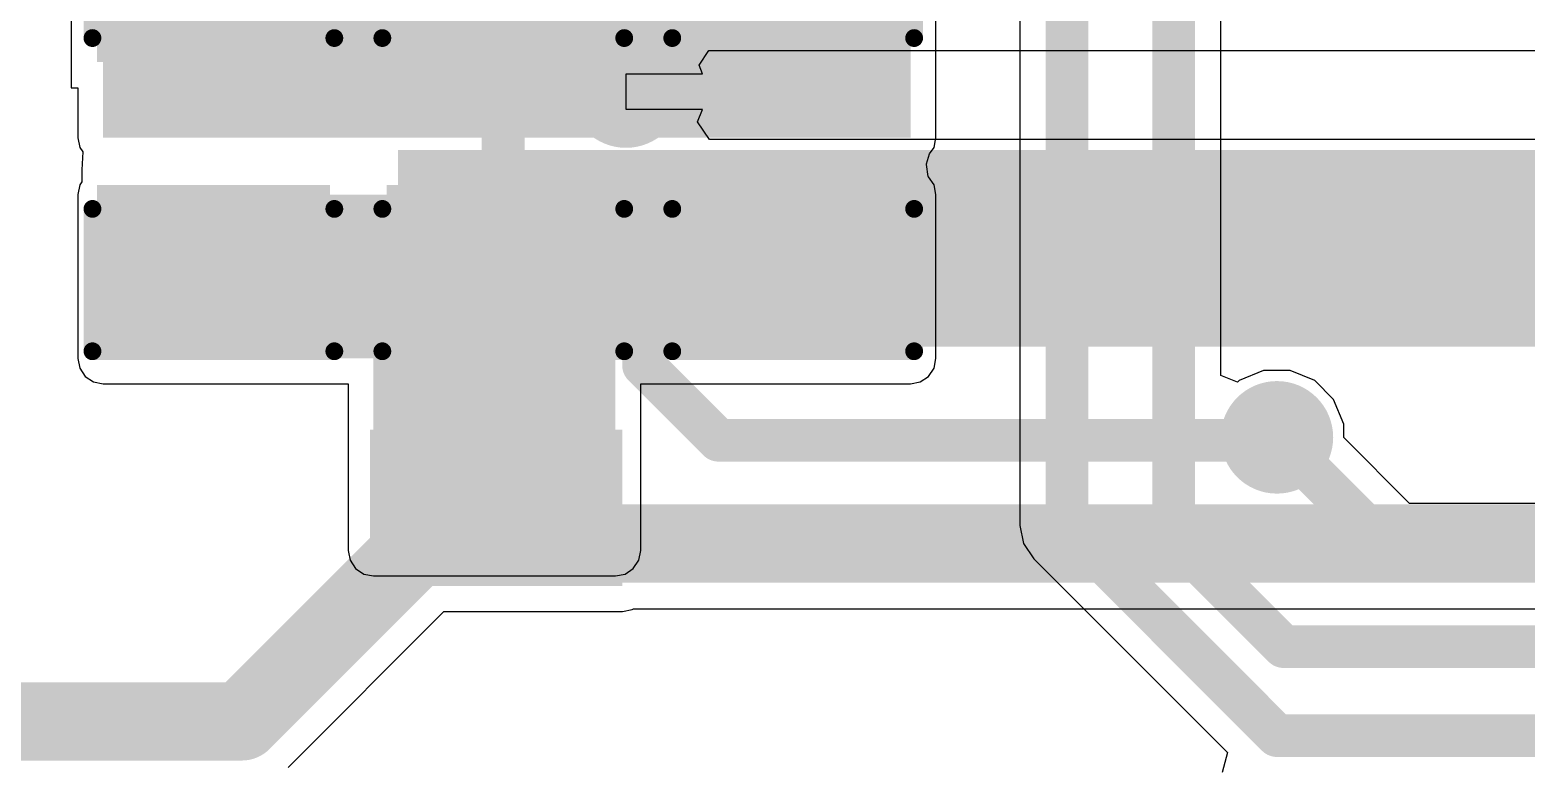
# Model space of a CAD drawing. Header units: millimetres. Extents: x -1231 to 5080, y -1243 to 680.
# Drawn here: x 71.66 to 82.35, y 11.3 to 16.54 of the extents above; entities that cross this region are included whole.
import ezdxf

# ---------------------------------------------------------------- set-up
doc = ezdxf.new("R2010")
doc.units = ezdxf.units.MM
for name, color, linetype in [('BottomLayer', 5, 'Continuous'), ('BottomPaste', 16, 'Continuous'), ('BottomSolder', 6, 'Continuous'), ('TopLayer', 1, 'Continuous'), ('TopOverlay', 2, 'Continuous'), ('TopPaste', 8, 'Continuous'), ('TopSolder', 216, 'Continuous'), ('ViaHoleLayer', 16, 'Continuous')]:
    doc.layers.add(name, color=color, linetype=linetype)

# ---------------------------------------------------------------- blocks, each defined once
blk = doc.blocks.new('LQFP_100_B_37')
at = {"layer": 'BottomLayer'}
for points in [[(7.14999967, 1.64999924), (8.34999981, 1.64999924), (8.34999981, 1.34999984), (7.14999967, 1.34999984)], [(7.14999967, 1.15000024), (8.34999981, 1.15000024), (8.34999981, 0.8500008399999999), (7.14999967, 0.8500008399999999)], [(7.14999967, 0.65000124), (8.34999981, 0.65000124), (8.34999981, 0.35000184), (7.14999967, 0.35000184)], [(7.14999967, 0.1499997), (8.34999981, 0.1499997), (8.34999981, -0.1499997), (7.14999967, -0.1499997)], [(7.14999967, -0.3499993), (8.34999981, -0.3499993), (8.34999981, -0.6499986999999999), (7.14999967, -0.6499986999999999)], [(7.14999967, -0.8500008399999999), (8.34999981, -0.8500008399999999), (8.34999981, -1.15000024), (7.14999967, -1.15000024)], [(7.14999967, -1.34999984), (8.34999981, -1.34999984), (8.34999981, -1.64999924), (7.14999967, -1.64999924)], [(7.14999967, -1.84999884), (8.34999981, -1.84999884), (8.34999981, -2.14999824), (7.14999967, -2.14999824)], [(7.14999967, -2.35000038), (8.34999981, -2.35000038), (8.34999981, -2.64999978), (7.14999967, -2.64999978)], [(7.14999967, -2.84999938), (8.34999981, -2.84999938), (8.34999981, -3.14999878), (7.14999967, -3.14999878)], [(7.14999967, -3.35000092), (8.34999981, -3.35000092), (8.34999981, -3.65000032), (7.14999967, -3.65000032)], [(7.14999967, -3.84999992), (8.34999981, -3.84999992), (8.34999981, -4.14999932), (7.14999967, -4.14999932)], [(7.14999967, -4.349998919999999), (8.34999981, -4.349998919999999), (8.34999981, -4.64999832), (7.14999967, -4.64999832)], [(7.14999967, -4.84999792), (8.34999981, -4.84999792), (8.34999981, -5.14999732), (7.14999967, -5.14999732)], [(7.14999967, -5.34999946), (8.34999981, -5.34999946), (8.34999981, -5.649998859999999), (7.14999967, -5.649998859999999)], [(7.14999967, -5.850001), (8.34999981, -5.850001), (8.34999981, -6.1500004), (7.14999967, -6.1500004)]]:
    blk.add_hatch(color=5, dxfattribs=at).paths.add_polyline_path(points)
at = {"layer": 'BottomPaste'}
for points in [[(7.14999967, 1.64999924), (8.34999981, 1.64999924), (8.34999981, 1.34999984), (7.14999967, 1.34999984)], [(7.14999967, 1.15000024), (8.34999981, 1.15000024), (8.34999981, 0.8500008399999999), (7.14999967, 0.8500008399999999)], [(7.14999967, 0.65000124), (8.34999981, 0.65000124), (8.34999981, 0.35000184), (7.14999967, 0.35000184)], [(7.14999967, 0.1499997), (8.34999981, 0.1499997), (8.34999981, -0.1499997), (7.14999967, -0.1499997)], [(7.14999967, -0.3499993), (8.34999981, -0.3499993), (8.34999981, -0.6499986999999999), (7.14999967, -0.6499986999999999)], [(7.14999967, -0.8500008399999999), (8.34999981, -0.8500008399999999), (8.34999981, -1.15000024), (7.14999967, -1.15000024)], [(7.14999967, -1.34999984), (8.34999981, -1.34999984), (8.34999981, -1.64999924), (7.14999967, -1.64999924)], [(7.14999967, -1.84999884), (8.34999981, -1.84999884), (8.34999981, -2.14999824), (7.14999967, -2.14999824)], [(7.14999967, -2.35000038), (8.34999981, -2.35000038), (8.34999981, -2.64999978), (7.14999967, -2.64999978)], [(7.14999967, -2.84999938), (8.34999981, -2.84999938), (8.34999981, -3.14999878), (7.14999967, -3.14999878)], [(7.14999967, -3.35000092), (8.34999981, -3.35000092), (8.34999981, -3.65000032), (7.14999967, -3.65000032)], [(7.14999967, -3.84999992), (8.34999981, -3.84999992), (8.34999981, -4.14999932), (7.14999967, -4.14999932)], [(7.14999967, -4.349998919999999), (8.34999981, -4.349998919999999), (8.34999981, -4.64999832), (7.14999967, -4.64999832)], [(7.14999967, -4.84999792), (8.34999981, -4.84999792), (8.34999981, -5.14999732), (7.14999967, -5.14999732)], [(7.14999967, -5.34999946), (8.34999981, -5.34999946), (8.34999981, -5.649998859999999), (7.14999967, -5.649998859999999)], [(7.14999967, -5.850001), (8.34999981, -5.850001), (8.34999981, -6.1500004), (7.14999967, -6.1500004)]]:
    blk.add_hatch(color=16, dxfattribs=at).paths.add_polyline_path(points)
at = {"layer": 'BottomSolder'}
for points in [[(7.048399669999999, 2.25160078), (8.45159981, 2.25160078), (8.45159981, 1.74840138), (7.048399669999999, 1.74840138)], [(7.048399669999999, 1.75159924), (8.45159981, 1.75159924), (8.45159981, 1.24839984), (7.048399669999999, 1.24839984)], [(7.048399669999999, 1.25160024), (8.45159981, 1.25160024), (8.45159981, 0.74840084), (7.048399669999999, 0.74840084)], [(7.048399669999999, 0.75160124), (8.45159981, 0.75160124), (8.45159981, 0.24840184), (7.048399669999999, 0.24840184)], [(7.048399669999999, 0.2515997), (8.45159981, 0.2515997), (8.45159981, -0.2515997), (7.048399669999999, -0.2515997)], [(7.048399669999999, -0.2483993), (8.45159981, -0.2483993), (8.45159981, -0.7515987), (7.048399669999999, -0.7515987)], [(7.048399669999999, -0.74840084), (8.45159981, -0.74840084), (8.45159981, -1.25160024), (7.048399669999999, -1.25160024)], [(7.048399669999999, -1.24839984), (8.45159981, -1.24839984), (8.45159981, -1.75159924), (7.048399669999999, -1.75159924)], [(7.048399669999999, -1.74839884), (8.45159981, -1.74839884), (8.45159981, -2.25159824), (7.048399669999999, -2.25159824)], [(7.048399669999999, -2.24840038), (8.45159981, -2.24840038), (8.45159981, -2.75159978), (7.048399669999999, -2.75159978)], [(7.048399669999999, -2.74839938), (8.45159981, -2.74839938), (8.45159981, -3.25159878), (7.048399669999999, -3.25159878)], [(7.048399669999999, -3.24840092), (8.45159981, -3.24840092), (8.45159981, -3.75160032), (7.048399669999999, -3.75160032)], [(7.048399669999999, -3.74839992), (8.45159981, -3.74839992), (8.45159981, -4.25159932), (7.048399669999999, -4.25159932)], [(7.048399669999999, -4.24839892), (8.45159981, -4.24839892), (8.45159981, -4.75159832), (7.048399669999999, -4.75159832)], [(7.048399669999999, -4.748397919999999), (8.45159981, -4.748397919999999), (8.45159981, -5.251597319999999), (7.048399669999999, -5.251597319999999)], [(7.048399669999999, -5.24839946), (8.45159981, -5.24839946), (8.45159981, -5.75159886), (7.048399669999999, -5.75159886)], [(7.048399669999999, -5.748400999999999), (8.45159981, -5.748400999999999), (8.45159981, -6.2516004), (7.048399669999999, -6.2516004)], [(6.2516004, -7.048399669999999), (6.2516004, -8.45159981), (5.748400999999999, -8.45159981), (5.748400999999999, -7.048399669999999)]]:
    blk.add_hatch(color=6, dxfattribs=at).paths.add_polyline_path(points)
blk = doc.blocks.new('CAP_0805_63')
at = {"layer": 'TopLayer'}
for points in [[(-1.524, 0.7619999999999999), (-0.508, 0.7619999999999999), (-0.508, -0.7619999999999999), (-1.524, -0.7619999999999999)], [(0.508, 0.7619999999999999), (1.524, 0.7619999999999999), (1.524, -0.7619999999999999), (0.508, -0.7619999999999999)]]:
    blk.add_hatch(color=1, dxfattribs=at).paths.add_polyline_path(points)
at = {"layer": 'TopPaste'}
for points in [[(-1.524, 0.7619999999999999), (-0.508, 0.7619999999999999), (-0.508, -0.7619999999999999), (-1.524, -0.7619999999999999)], [(0.508, 0.7619999999999999), (1.524, 0.7619999999999999), (1.524, -0.7619999999999999), (0.508, -0.7619999999999999)]]:
    blk.add_hatch(color=8, dxfattribs=at).paths.add_polyline_path(points)
at = {"layer": 'TopSolder'}
for points in [[(-1.59399986, 0.8319998599999999), (-0.4380001399999999, 0.8319998599999999), (-0.4380001399999999, -0.8319998599999999), (-1.59399986, -0.8319998599999999)], [(0.4380001399999999, 0.8319998599999999), (1.59399986, 0.8319998599999999), (1.59399986, -0.8319998599999999), (0.4380001399999999, -0.8319998599999999)]]:
    blk.add_hatch(color=216, dxfattribs=at).paths.add_polyline_path(points)
at = {"layer": 'TopOverlay', "const_width": 0.127}
for points in [[(-0.6096, 0.8636), (-1.6256, 0.8636)], [(-1.6256, -0.8636), (-1.6256, 0.8636)], [(1.6256, 0.8636), (0.6096, 0.8636)], [(1.6256, -0.8636), (1.6256, 0.8636)], [(-0.6096, -0.8636), (-1.6256, -0.8636)], [(1.6256, -0.8636), (0.6096, -0.8636)]]:
    blk.add_lwpolyline(points, dxfattribs=at)
at = {"layer": 'TopOverlay', "const_width": 0.0635}
for points in [[(-1.65735, 0.8636, 1), (-1.59385, 0.8636, 1)], [(-1.65735, 0.8636, 1), (-1.59385, 0.8636, 1)], [(-0.64135, 0.8636, 1), (-0.57785, 0.8636, 1)], [(0.57785, 0.8636, 1), (0.64135, 0.8636, 1)], [(1.59385, 0.8636, 1), (1.65735, 0.8636, 1)], [(1.59385, 0.8636, 1), (1.65735, 0.8636, 1)], [(-1.65735, -0.8636, 1), (-1.59385, -0.8636, 1)], [(-1.65735, -0.8636, 1), (-1.59385, -0.8636, 1)], [(-0.64135, -0.8636, 1), (-0.57785, -0.8636, 1)], [(0.57785, -0.8636, 1), (0.64135, -0.8636, 1)], [(1.59385, -0.8636, 1), (1.65735, -0.8636, 1)], [(1.59385, -0.8636, 1), (1.65735, -0.8636, 1)]]:
    blk.add_lwpolyline(points, format="xyb", close=True, dxfattribs=at)
blk = doc.blocks.new('CAP_0805_66')
at = {"layer": 'TopLayer'}
for points in [[(-1.524, 0.7619999999999999), (-0.508, 0.7619999999999999), (-0.508, -0.7619999999999999), (-1.524, -0.7619999999999999)], [(0.508, 0.7619999999999999), (1.524, 0.7619999999999999), (1.524, -0.7619999999999999), (0.508, -0.7619999999999999)]]:
    blk.add_hatch(color=1, dxfattribs=at).paths.add_polyline_path(points)
at = {"layer": 'TopPaste'}
for points in [[(-1.524, 0.7619999999999999), (-0.508, 0.7619999999999999), (-0.508, -0.7619999999999999), (-1.524, -0.7619999999999999)], [(0.508, 0.7619999999999999), (1.524, 0.7619999999999999), (1.524, -0.7619999999999999), (0.508, -0.7619999999999999)]]:
    blk.add_hatch(color=8, dxfattribs=at).paths.add_polyline_path(points)
at = {"layer": 'TopSolder'}
for points in [[(-1.59399986, 0.8319998599999999), (-0.4380001399999999, 0.8319998599999999), (-0.4380001399999999, -0.8319998599999999), (-1.59399986, -0.8319998599999999)], [(0.4380001399999999, 0.8319998599999999), (1.59399986, 0.8319998599999999), (1.59399986, -0.8319998599999999), (0.4380001399999999, -0.8319998599999999)]]:
    blk.add_hatch(color=216, dxfattribs=at).paths.add_polyline_path(points)
at = {"layer": 'TopOverlay', "const_width": 0.127}
for points in [[(-1.6256, -0.8636), (-1.6256, 0.8636)], [(-0.6096, 0.8636), (-1.6256, 0.8636)], [(1.6256, 0.8636), (0.6096, 0.8636)], [(1.6256, -0.8636), (1.6256, 0.8636)], [(-0.6096, -0.8636), (-1.6256, -0.8636)], [(1.6256, -0.8636), (0.6096, -0.8636)]]:
    blk.add_lwpolyline(points, dxfattribs=at)
at = {"layer": 'TopOverlay', "const_width": 0.0635}
for points in [[(-1.65735, 0.8636, 1), (-1.59385, 0.8636, 1)], [(-1.65735, 0.8636, 1), (-1.59385, 0.8636, 1)], [(-0.64135, 0.8636, 1), (-0.57785, 0.8636, 1)], [(0.57785, 0.8636, 1), (0.64135, 0.8636, 1)], [(1.59385, 0.8636, 1), (1.65735, 0.8636, 1)], [(1.59385, 0.8636, 1), (1.65735, 0.8636, 1)], [(-1.65735, -0.8636, 1), (-1.59385, -0.8636, 1)], [(-1.65735, -0.8636, 1), (-1.59385, -0.8636, 1)], [(-0.64135, -0.8636, 1), (-0.57785, -0.8636, 1)], [(0.57785, -0.8636, 1), (0.64135, -0.8636, 1)], [(1.59385, -0.8636, 1), (1.65735, -0.8636, 1)], [(1.59385, -0.8636, 1), (1.65735, -0.8636, 1)]]:
    blk.add_lwpolyline(points, format="xyb", close=True, dxfattribs=at)
blk = doc.blocks.new('CAP_0805_69')
at = {"layer": 'TopLayer'}
for points in [[(-1.524, 0.7619999999999999), (-0.508, 0.7619999999999999), (-0.508, -0.7619999999999999), (-1.524, -0.7619999999999999)], [(0.508, 0.7619999999999999), (1.524, 0.7619999999999999), (1.524, -0.7619999999999999), (0.508, -0.7619999999999999)]]:
    blk.add_hatch(color=1, dxfattribs=at).paths.add_polyline_path(points)
at = {"layer": 'TopPaste'}
for points in [[(-1.524, 0.7619999999999999), (-0.508, 0.7619999999999999), (-0.508, -0.7619999999999999), (-1.524, -0.7619999999999999)], [(0.508, 0.7619999999999999), (1.524, 0.7619999999999999), (1.524, -0.7619999999999999), (0.508, -0.7619999999999999)]]:
    blk.add_hatch(color=8, dxfattribs=at).paths.add_polyline_path(points)
at = {"layer": 'TopSolder'}
for points in [[(-1.59399986, 0.8319998599999999), (-0.4380001399999999, 0.8319998599999999), (-0.4380001399999999, -0.8319998599999999), (-1.59399986, -0.8319998599999999)], [(0.4380001399999999, 0.8319998599999999), (1.59399986, 0.8319998599999999), (1.59399986, -0.8319998599999999), (0.4380001399999999, -0.8319998599999999)]]:
    blk.add_hatch(color=216, dxfattribs=at).paths.add_polyline_path(points)
at = {"layer": 'TopOverlay', "const_width": 0.127}
for points in [[(-0.6096, 0.8636), (-1.6256, 0.8636)], [(-1.6256, -0.8636), (-1.6256, 0.8636)], [(1.6256, 0.8636), (0.6096, 0.8636)], [(1.6256, -0.8636), (1.6256, 0.8636)], [(-0.6096, -0.8636), (-1.6256, -0.8636)], [(1.6256, -0.8636), (0.6096, -0.8636)]]:
    blk.add_lwpolyline(points, dxfattribs=at)
at = {"layer": 'TopOverlay', "const_width": 0.0635}
for points in [[(-1.65735, 0.8636, 1), (-1.59385, 0.8636, 1)], [(-1.65735, 0.8636, 1), (-1.59385, 0.8636, 1)], [(-0.64135, 0.8636, 1), (-0.57785, 0.8636, 1)], [(0.57785, 0.8636, 1), (0.64135, 0.8636, 1)], [(1.59385, 0.8636, 1), (1.65735, 0.8636, 1)], [(1.59385, 0.8636, 1), (1.65735, 0.8636, 1)], [(-1.65735, -0.8636, 1), (-1.59385, -0.8636, 1)], [(-1.65735, -0.8636, 1), (-1.59385, -0.8636, 1)], [(-0.64135, -0.8636, 1), (-0.57785, -0.8636, 1)], [(0.57785, -0.8636, 1), (0.64135, -0.8636, 1)], [(1.59385, -0.8636, 1), (1.65735, -0.8636, 1)], [(1.59385, -0.8636, 1), (1.65735, -0.8636, 1)]]:
    blk.add_lwpolyline(points, format="xyb", close=True, dxfattribs=at)

msp = doc.modelspace()

# ---------------------------------------------------------------- hatches: boundary and pattern name
at = {"layer": 'BottomLayer'}
h = msp.add_hatch(color=5, dxfattribs=at)
edge = h.paths.add_edge_path()
edge.add_arc((75.9206, 16.1027999), 0.2999994, 0, 360)
h = msp.add_hatch(color=5, dxfattribs=at)
edge = h.paths.add_edge_path()
edge.add_arc((80.5688, 13.6349994), 0.2999994, 0, 360)
msp.add_hatch(color=5, dxfattribs=at).paths.add_polyline_path([(74.09179999999999, 12.573), (75.89519999999999, 12.573), (75.89519999999999, 13.6906), (74.09179999999999, 13.6906)])
h = msp.add_hatch(color=5, dxfattribs=at)
edge = h.paths.add_edge_path()
edge.add_arc((74.54899999999999, 13.2842), 0.2999994, 0, 360)
at = {"layer": 'BottomSolder'}
h = msp.add_hatch(color=6, dxfattribs=at)
edge = h.paths.add_edge_path()
edge.add_arc((75.9206, 16.1027999), 0.4015993999999999, 0, 360)
h = msp.add_hatch(color=6, dxfattribs=at)
edge = h.paths.add_edge_path()
edge.add_arc((80.5688, 13.6349994), 0.4015993999999999, 0, 360)
h = msp.add_hatch(color=6, dxfattribs=at)
edge = h.paths.add_edge_path()
edge.add_arc((74.54899999999999, 13.2842), 0.4015993999999999, 0, 360)
at = {"layer": 'TopLayer'}
for points in [[(72.18679999999999, 15.7734), (77.95259999999999, 15.7734), (77.95259999999999, 17.653), (72.18679999999999, 17.653)], [(72.18679999999999, 14.1986), (77.95259999999999, 14.1986), (77.95259999999999, 15.367), (72.18679999999999, 15.367)], [(74.1172, 12.827), (75.84440000000001, 12.827), (75.84440000000001, 14.351), (74.1172, 14.351)]]:
    msp.add_hatch(color=1, dxfattribs=at).paths.add_polyline_path(points)
h = msp.add_hatch(color=1, dxfattribs=at)
edge = h.paths.add_edge_path()
edge.add_arc((75.9206, 16.1027999), 0.2999994, 0, 360)
h = msp.add_hatch(color=1, dxfattribs=at)
edge = h.paths.add_edge_path()
edge.add_arc((80.5688, 13.6349994), 0.2999994, 0, 360)
h = msp.add_hatch(color=1, dxfattribs=at)
edge = h.paths.add_edge_path()
edge.add_arc((74.54899999999999, 13.2842), 0.2999994, 0, 360)
at = {"layer": 'TopSolder'}
h = msp.add_hatch(color=216, dxfattribs=at)
edge = h.paths.add_edge_path()
edge.add_arc((75.9206, 16.1027999), 0.4015993999999999, 0, 360)
h = msp.add_hatch(color=216, dxfattribs=at)
edge = h.paths.add_edge_path()
edge.add_arc((80.5688, 13.6349994), 0.4015993999999999, 0, 360)
h = msp.add_hatch(color=216, dxfattribs=at)
edge = h.paths.add_edge_path()
edge.add_arc((74.54899999999999, 13.2842), 0.4015993999999999, 0, 360)
at = {"layer": 'ViaHoleLayer'}
h = msp.add_hatch(color=16, dxfattribs=at)
edge = h.paths.add_edge_path()
edge.add_arc((75.9206, 16.1027999), 0.1499997, 0, 360)
h = msp.add_hatch(color=16, dxfattribs=at)
edge = h.paths.add_edge_path()
edge.add_arc((80.5688, 13.6349994), 0.1499997, 0, 360)
h = msp.add_hatch(color=16, dxfattribs=at)
edge = h.paths.add_edge_path()
edge.add_arc((74.54899999999999, 13.2842), 0.1499997, 0, 360)

# ---------------------------------------------------------------- linework, layer by layer
at = {"layer": 'BottomLayer'}
for p, q in [((76.44239981999999, 16.29073196), (76.51295848, 16.39632992)), ((76.51295848, 16.39632992), (82.6967993, 16.39632992)), ((76.46763979999999, 16.2297999), (76.44239981999999, 16.29073196)), ((75.9206, 15.9757999), (75.9206, 16.2297999)), ((75.9206, 16.2297999), (76.46763979999999, 16.2297999)), ((76.46763979999999, 15.9757999), (75.9206, 15.9757999)), ((76.43118826, 15.8878016), (76.46763979999999, 15.9757999)), ((76.51604966, 15.76079906), (76.43118826, 15.8878016)), ((86.8712004, 15.76079906), (76.51604966, 15.76079906)), ((75.89519999999999, 12.39171766), (75.96457247999999, 12.40551748)), ((75.96457247999999, 12.40551748), (75.97374188, 12.41164396)), ((75.97374188, 12.41164396), (85.8266, 12.41164396)), ((73.50702088, 11.27817912), (74.62056196, 12.39171766)), ((74.62056196, 12.39171766), (75.89519999999999, 12.39171766))]:
    msp.add_line(p, q, dxfattribs=at)
for points, const_width in [([(75.04340084, 15.92705222), (75.22195013999999, 16.10560152)], 0.3048), ([(75.22195013999999, 16.10560152), (76.04479837999999, 16.10560152)], 0.3048), ([(76.04479837999999, 16.10560152), (76.0476, 16.1027999)], 0.3048), ([(75.04340084, 14.98300026), (75.04340084, 15.92705222)], 0.3048), ([(75.54149991999999, 14.9810978), (75.54340237999999, 14.98300026)], 0.3048), ([(76.04340137999999, 14.98300026), (76.04580168, 14.98059996)], 0.3048), ([(76.04580168, 14.14960086), (76.04580168, 14.98059996)], 0.3048), ([(75.54149991999999, 13.2842), (75.54149991999999, 14.7778978)], 0.3048), ([(74.5457996, 13.28609992), (74.5457996, 14.53539892)], 0.3048), ([(76.04580168, 14.14960086), (76.58100254, 13.6144)], 0.3048), ([(80.5482006, 13.6144), (80.5688, 13.6349994)], 0.3048), ([(76.58100254, 13.6144), (80.5482006, 13.6144)], 0.3048), ([(74.54899999999999, 12.9794), (74.54899999999999, 13.2842)], 0.5588), ([(74.54899999999999, 13.2842), (74.70139999999999, 13.1318)], 0.5588), ([(74.70139999999999, 13.1318), (74.9554, 12.8778)], 0.5588), ([(75.54149991999999, 13.08289992), (75.54149991999999, 13.2842)], 0.3048), ([(74.37119999999999, 12.827), (74.5236, 12.9794)], 0.5588), ([(74.5236, 12.9794), (74.54899999999999, 12.9794)], 0.5588), ([(75.54149991999999, 12.8778), (85.8266, 12.8778)], 0.5588), ([(73.17739999999999, 11.6078), (74.37119999999999, 12.8016)], 0.5588), ([(74.37119999999999, 12.8016), (74.37119999999999, 12.827)], 0.5588), ([(63.42379999999999, 11.6078), (73.17739999999999, 11.6078)], 0.5588)]:
    msp.add_lwpolyline(points, dxfattribs=dict(at, const_width=const_width))
for points, const_width in [([(75.14575013999999, 16.10560152, 1), (75.29815013999999, 16.10560152, 1)], 0.1524), ([(75.14575013999999, 16.10560152, 1), (75.29815013999999, 16.10560152, 1)], 0.1524), ([(75.96859837999999, 16.10560152, 1), (76.12099838, 16.10560152, 1)], 0.1524), ([(75.96859837999999, 16.10560152, 1), (76.12099838, 16.10560152, 1)], 0.1524), ([(75.9714, 16.1027999, 1), (76.12379999999999, 16.1027999, 1)], 0.1524), ([(74.96720083999999, 15.92705222, 1), (75.11960084, 15.92705222, 1)], 0.1524), ([(74.96720083999999, 15.92705222, 1), (75.11960084, 15.92705222, 1)], 0.1524), ([(74.96720083999999, 14.98300026, 1), (75.11960084, 14.98300026, 1)], 0.1524), ([(75.46529991999999, 14.9810978, 1), (75.61769991999999, 14.9810978, 1)], 0.1524), ([(75.46720237999999, 14.98300026, 1), (75.61960237999999, 14.98300026, 1)], 0.1524), ([(75.96720138, 14.98300026, 1), (76.11960137999999, 14.98300026, 1)], 0.1524), ([(75.96960168, 14.98059996, 1), (76.12200168, 14.98059996, 1)], 0.1524), ([(75.96960168, 14.98059996, 1), (76.12200168, 14.98059996, 1)], 0.1524), ([(75.46529991999999, 14.7778978, 1), (75.61769991999999, 14.7778978, 1)], 0.1524), ([(74.4695996, 14.53539892, 1), (74.6219996, 14.53539892, 1)], 0.1524), ([(75.96960168, 14.14960086, 1), (76.12200168, 14.14960086, 1)], 0.1524), ([(75.96960168, 14.14960086, 1), (76.12200168, 14.14960086, 1)], 0.1524), ([(80.4926, 13.6349994, 1), (80.645, 13.6349994, 1)], 0.1524), ([(76.50480253999999, 13.6144, 1), (76.65720254, 13.6144, 1)], 0.1524), ([(76.50480253999999, 13.6144, 1), (76.65720254, 13.6144, 1)], 0.1524), ([(80.47200059999999, 13.6144, 1), (80.6244006, 13.6144, 1)], 0.1524), ([(80.47200059999999, 13.6144, 1), (80.6244006, 13.6144, 1)], 0.1524), ([(74.4093, 13.2842, 1), (74.6887, 13.2842, 1)], 0.2794), ([(74.4093, 13.2842, 1), (74.6887, 13.2842, 1)], 0.2794), ([(74.4695996, 13.28609992, 1), (74.6219996, 13.28609992, 1)], 0.1524), ([(74.5617, 13.1318, 1), (74.8411, 13.1318, 1)], 0.2794), ([(74.5617, 13.1318, 1), (74.8411, 13.1318, 1)], 0.2794), ([(75.46529991999999, 13.2842, 1), (75.61769991999999, 13.2842, 1)], 0.1524), ([(75.46529991999999, 13.2842, 1), (75.61769991999999, 13.2842, 1)], 0.1524), ([(74.3839, 12.9794, 1), (74.66329999999999, 12.9794, 1)], 0.2794), ([(74.3839, 12.9794, 1), (74.66329999999999, 12.9794, 1)], 0.2794), ([(74.4093, 12.9794, 1), (74.6887, 12.9794, 1)], 0.2794), ([(74.4093, 12.9794, 1), (74.6887, 12.9794, 1)], 0.2794), ([(74.81569999999999, 12.8778, 1), (75.0951, 12.8778, 1)], 0.2794), ([(75.40179991999999, 12.8778, 1), (75.68119992, 12.8778, 1)], 0.2794), ([(75.46529991999999, 13.08289992, 1), (75.61769991999999, 13.08289992, 1)], 0.1524), ([(74.2315, 12.827, 1), (74.51089999999999, 12.827, 1)], 0.2794), ([(74.2315, 12.827, 1), (74.51089999999999, 12.827, 1)], 0.2794), ([(74.2315, 12.8016, 1), (74.51089999999999, 12.8016, 1)], 0.2794), ([(74.2315, 12.8016, 1), (74.51089999999999, 12.8016, 1)], 0.2794), ([(73.0377, 11.6078, 1), (73.3171, 11.6078, 1)], 0.2794), ([(73.0377, 11.6078, 1), (73.3171, 11.6078, 1)], 0.2794)]:
    msp.add_lwpolyline(points, format="xyb", close=True, dxfattribs=dict(at, const_width=const_width))
at = {"layer": 'TopLayer'}
for p, q in [((78.13388234, 15.7734), (78.13388234, 17.653)), ((80.16886937999999, 14.07671556), (80.16886937999999, 17.46635826)), ((78.73353062, 17.02415696), (78.73353062, 13.0058668)), ((71.9582, 16.764), (71.9582, 16.129)), ((71.9582, 16.129), (72.00551766, 16.129)), ((72.00551766, 16.129), (72.00551766, 15.7734)), ((72.00551766, 15.7734), (72.01931748, 15.70402752)), ((78.12008252, 15.70402752), (78.13388234, 15.7734)), ((72.01931748, 15.70402752), (72.04084906, 15.6718)), ((72.04084906, 15.6718), (72.03439746, 15.5448)), ((78.06734196, 15.58740088), (78.08893703999999, 15.65741344)), ((78.08893703999999, 15.65741344), (78.12008252, 15.70402752)), ((72.03439746, 15.5448), (72.03439999999999, 15.50865072)), ((72.03439999999999, 15.50865072), (72.03439999999999, 15.45894546)), ((78.06638184, 15.58326576), (78.06734196, 15.58740088)), ((78.07756038, 15.49734264), (78.06638184, 15.58326576)), ((78.08078617999999, 15.49518618), (78.07756038, 15.49734264)), ((78.12008252, 15.43637248), (78.08078617999999, 15.49518618)), ((72.01931748, 15.43637248), (72.00551766, 15.367)), ((72.03439999999999, 15.45894546), (72.01931748, 15.43637248)), ((78.13388234, 15.367), (78.12008252, 15.43637248)), ((72.00551766, 15.367), (72.00551766, 14.1986)), ((78.13388234, 14.1986), (78.13388234, 15.367)), ((72.00551766, 14.1986), (72.01931748, 14.12922752)), ((72.01931748, 14.12922752), (72.05861381999999, 14.07041382)), ((78.08078617999999, 14.07041382), (78.12008252, 14.12922752)), ((78.12008252, 14.12922752), (78.13388234, 14.1986)), ((80.47376082, 14.1127988), (80.29814775999999, 14.04005828)), ((80.66383918, 14.1127988), (80.47376082, 14.1127988)), ((80.83945224, 14.04005828), (80.66383918, 14.1127988)), ((72.05861381999999, 14.07041382), (72.11742752, 14.03111748)), ((72.11742752, 14.03111748), (72.18679999999999, 14.01731766)), ((72.18679999999999, 14.01731766), (73.93591766, 14.01731766)), ((73.93591766, 14.01731766), (73.93591766, 12.827)), ((76.02568234, 12.827), (76.02568234, 14.01731766)), ((76.02568234, 14.01731766), (77.95259999999999, 14.01731766)), ((77.95259999999999, 14.01731766), (78.02197247999999, 14.03111748)), ((78.02197247999999, 14.03111748), (78.08078617999999, 14.07041382)), ((80.28620214, 14.02811266), (80.16886937999999, 14.07671556)), ((80.29814775999999, 14.04005828), (80.28620214, 14.02811266)), ((80.97385888, 13.90565164), (80.83945224, 14.04005828)), ((81.04659939999999, 13.73003858), (80.97385888, 13.90565164)), ((81.04659939999999, 13.633323), (81.04659939999999, 13.73003858)), ((81.51625302, 13.16366938), (81.04659939999999, 13.633323)), ((82.65798047999999, 13.16366938), (81.51625302, 13.16366938)), ((78.73353062, 13.0058668), (78.75915922, 12.87702784)), ((73.93591766, 12.827), (73.94971748, 12.75762752)), ((76.01188251999999, 12.75762752), (76.02568234, 12.827)), ((78.75915922, 12.87702784), (78.8321385, 12.7678053)), ((73.94971748, 12.75762752), (73.98901382, 12.69881382)), ((75.97258618, 12.69881382), (76.01188251999999, 12.75762752)), ((78.8321385, 12.7678053), (80.21468843999999, 11.38525536)), ((73.98901382, 12.69881382), (74.04782752, 12.65951748)), ((74.04782752, 12.65951748), (74.1172, 12.64571766)), ((74.1172, 12.64571766), (75.84440000000001, 12.64571766)), ((75.84440000000001, 12.64571766), (75.91377248, 12.65951748)), ((75.91377248, 12.65951748), (75.97258618, 12.69881382)), ((80.21468843999999, 11.38525536), (80.17673321999999, 11.24360464))]:
    msp.add_line(p, q, dxfattribs=at)
at = {"layer": 'TopLayer', "const_width": 0.3048}
for points in [[(79.83219999999999, 12.9263648), (79.83219999999999, 17.8054)], [(79.0702, 13.0058668), (79.0702, 17.3631987)], [(80.58939939999999, 13.6144), (81.3767994, 12.827)], [(79.0702, 13.0058668), (80.56986679999999, 11.5062)], [(79.83219999999999, 12.9263648), (80.6173648, 12.1412)], [(81.3767994, 12.827), (93.2434, 12.827)], [(80.6173648, 12.1412), (93.472, 12.1412)], [(80.56986679999999, 11.5062), (93.79125767999999, 11.5062)]]:
    msp.add_lwpolyline(points, dxfattribs=at)
at = {"layer": 'TopLayer', "const_width": 0.1524}
for points in [[(80.5131994, 13.6144, 1), (80.66559939999999, 13.6144, 1)], [(78.99399999999999, 13.0058668, 1), (79.1464, 13.0058668, 1)], [(78.99399999999999, 13.0058668, 1), (79.1464, 13.0058668, 1)], [(79.756, 12.9263648, 1), (79.90839999999999, 12.9263648, 1)], [(79.756, 12.9263648, 1), (79.90839999999999, 12.9263648, 1)], [(81.3005994, 12.827, 1), (81.4529994, 12.827, 1)], [(81.3005994, 12.827, 1), (81.4529994, 12.827, 1)], [(80.54116479999999, 12.1412, 1), (80.6935648, 12.1412, 1)], [(80.54116479999999, 12.1412, 1), (80.6935648, 12.1412, 1)], [(80.4936668, 11.5062, 1), (80.6460668, 11.5062, 1)], [(80.4936668, 11.5062, 1), (80.6460668, 11.5062, 1)]]:
    msp.add_lwpolyline(points, format="xyb", close=True, dxfattribs=at)

# ---------------------------------------------------------------- block references
at = {"rotation": 270}
for name, p in [('LQFP_100_B_37', (80.54339999999999, 22.733)), ('CAP_0805_66', (72.9742, 15.875)), ('CAP_0805_63', (75.04429999999999, 15.875)), ('CAP_0805_69', (77.1144, 15.875))]:
    msp.add_blockref(name, p, dxfattribs=at)

doc.saveas('drawing.dxf')
